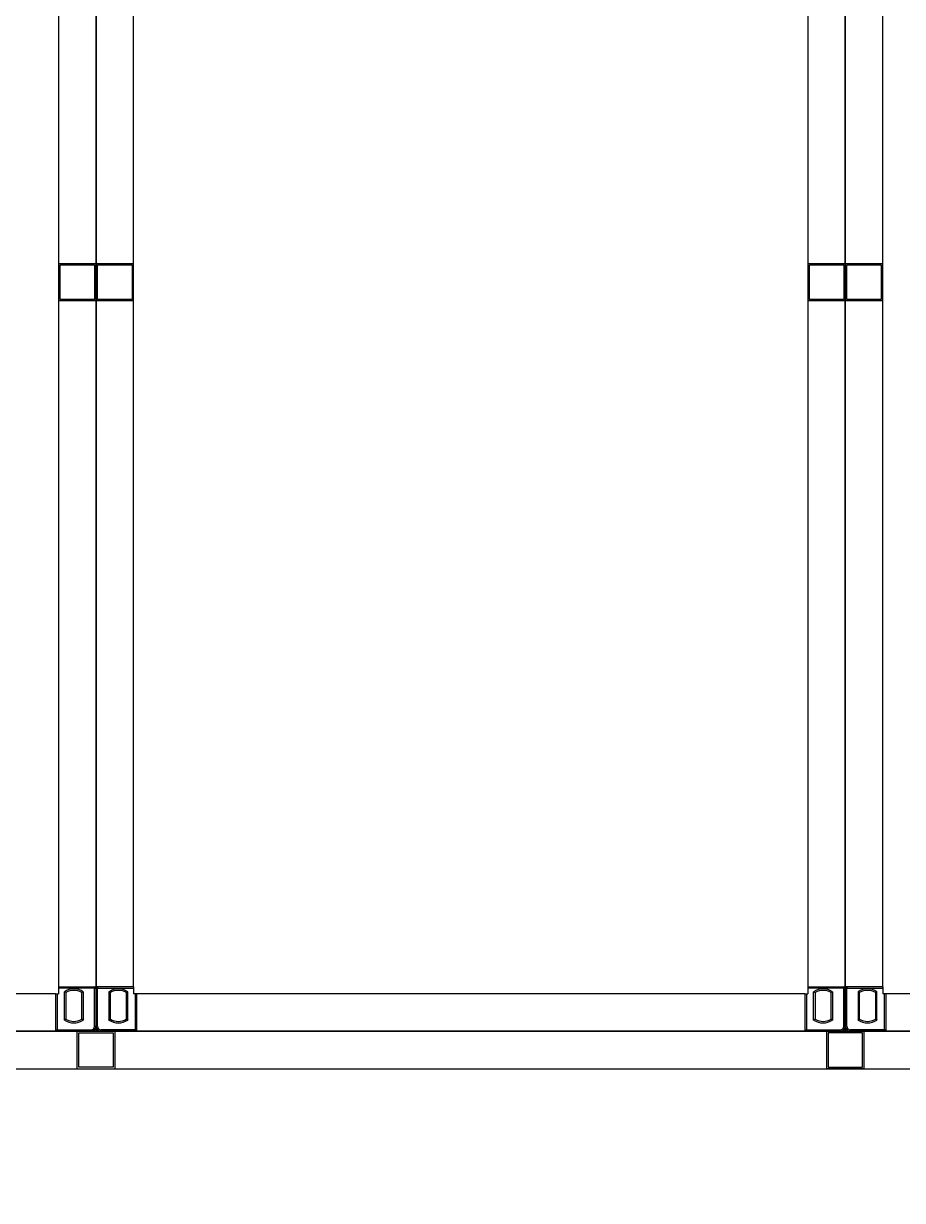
# Model space of a CAD drawing. Header units: millimetres. Extents: x -300 to 383236, y -195106 to -144646.
# Drawn here: x 143469.9 to 143681, y -150038.6 to -149755.8 of the extents above; entities that cross this region are included whole.
import ezdxf

# ---------------------------------------------------------------- set-up
doc = ezdxf.new("R2010")
doc.units = ezdxf.units.MM
doc.header["$LTSCALE"] = 60

# ---------------------------------------------------------------- blocks, each defined once
blk = doc.blocks.new('KEY PLAN_NEW')
at = {"color": 253}
for p, q in [((-1406.862, -1315.504), (-1406.862, -1428.384)), ((-1400.862, -1428.384), (-1400.862, -1315.504)), ((-1346.862, -1315.504), (-1346.862, -1428.384)), ((-1340.862, -1428.384), (-1340.862, -1315.504)), ((-1406.862, -1370.444), (-1406.862, -1373.444)), ((-1406.862, -1370.444), (-1403.862, -1370.444)), ((-1406.742, -1373.324), (-1406.742, -1370.564)), ((-1406.742, -1370.564), (-1403.982, -1370.564)), ((-1403.982, -1370.564), (-1403.982, -1373.324)), ((-1403.982, -1370.564), (-1403.982, -1373.324)), ((-1403.862, -1373.444), (-1403.862, -1370.444)), ((-1403.862, -1370.444), (-1403.862, -1373.444)), ((-1403.862, -1370.444), (-1400.862, -1370.444)), ((-1403.742, -1373.324), (-1403.742, -1370.564)), ((-1403.742, -1370.564), (-1400.982, -1370.564)), ((-1400.982, -1370.564), (-1400.982, -1373.324)), ((-1400.982, -1370.564), (-1400.982, -1373.324)), ((-1400.862, -1373.444), (-1400.862, -1370.444)), ((-1346.862, -1370.444), (-1346.862, -1373.444)), ((-1346.862, -1370.444), (-1343.862, -1370.444)), ((-1346.742, -1373.324), (-1346.742, -1370.564)), ((-1346.742, -1370.564), (-1343.982, -1370.564)), ((-1343.982, -1370.564), (-1343.982, -1373.324)), ((-1343.982, -1370.564), (-1343.982, -1373.324)), ((-1343.862, -1373.444), (-1343.862, -1370.444)), ((-1343.862, -1370.444), (-1343.862, -1373.444)), ((-1343.862, -1370.444), (-1340.862, -1370.444)), ((-1343.742, -1373.324), (-1343.742, -1370.564)), ((-1343.742, -1370.564), (-1340.982, -1370.564)), ((-1340.982, -1370.564), (-1340.982, -1373.324)), ((-1340.982, -1370.564), (-1340.982, -1373.324)), ((-1340.862, -1373.444), (-1340.862, -1370.444)), ((-1403.862, -1373.444), (-1406.862, -1373.444)), ((-1403.982, -1373.324), (-1406.742, -1373.324)), ((-1400.862, -1373.444), (-1403.862, -1373.444)), ((-1400.982, -1373.324), (-1403.742, -1373.324)), ((-1343.862, -1373.444), (-1346.862, -1373.444)), ((-1343.982, -1373.324), (-1346.742, -1373.324)), ((-1340.862, -1373.444), (-1343.862, -1373.444)), ((-1340.982, -1373.324), (-1343.742, -1373.324)), ((-1407.102, -1428.944), (-1460.622, -1428.944)), ((-1407.102, -1428.944), (-1406.862, -1428.944)), ((-1406.862, -1428.384), (-1406.862, -1428.944)), ((-1400.862, -1428.384), (-1400.862, -1428.944)), ((-1400.622, -1428.944), (-1400.862, -1428.944)), ((-1347.102, -1428.944), (-1400.622, -1428.944)), ((-1347.102, -1428.944), (-1346.862, -1428.944)), ((-1346.862, -1428.384), (-1346.862, -1428.944)), ((-1340.862, -1428.384), (-1340.862, -1428.944)), ((-1340.622, -1428.944), (-1340.862, -1428.944)), ((-1287.102, -1428.944), (-1340.622, -1428.944)), ((-1405.362, -1434.944), (-1405.362, -1431.944)), ((-1402.362, -1431.944), (-1405.362, -1431.944)), ((-1405.242, -1432.064), (-1402.482, -1432.064)), ((-1405.242, -1432.064), (-1402.482, -1432.064)), ((-1405.242, -1434.824), (-1405.242, -1432.064)), ((-1402.482, -1432.064), (-1402.482, -1434.824)), ((-1402.362, -1431.944), (-1402.362, -1434.944)), ((-1345.362, -1431.944), (-1345.362, -1434.944)), ((-1345.362, -1431.944), (-1342.362, -1431.944)), ((-1342.482, -1432.064), (-1345.242, -1432.064)), ((-1342.482, -1432.064), (-1345.242, -1432.064)), ((-1345.242, -1432.064), (-1345.242, -1434.824)), ((-1342.482, -1434.824), (-1342.482, -1432.064)), ((-1342.362, -1434.944), (-1342.362, -1431.944)), ((-1580.302, -1434.944), (-1287.422, -1434.944)), ((-1405.362, -1434.944), (-1402.362, -1434.944)), ((-1402.482, -1434.824), (-1405.242, -1434.824)), ((-1342.362, -1434.944), (-1345.362, -1434.944)), ((-1345.242, -1434.824), (-1342.482, -1434.824))]:
    blk.add_line(p, q, dxfattribs=at)
at = {"color": 253, "linetype": 'Continuous'}
for p, q in [((-1407.102, -1428.944), (-1407.102, -1431.944)), ((-1406.982, -1428.944), (-1406.982, -1431.824)), ((-1406.862, -1428.384), (-1403.862, -1428.384)), ((-1403.982, -1428.504), (-1406.862, -1428.504)), ((-1406.397, -1431.045), (-1406.397, -1428.782)), ((-1406.277, -1428.849), (-1406.277, -1430.979)), ((-1405.007, -1430.979), (-1405.007, -1428.849)), ((-1404.887, -1428.782), (-1404.887, -1431.045)), ((-1403.982, -1428.384), (-1403.982, -1428.504)), ((-1403.982, -1428.504), (-1403.862, -1428.504)), ((-1403.982, -1431.534), (-1403.982, -1428.504)), ((-1400.862, -1428.384), (-1403.862, -1428.384)), ((-1403.742, -1428.504), (-1403.862, -1428.504)), ((-1403.742, -1428.384), (-1403.742, -1428.504)), ((-1403.742, -1428.504), (-1400.862, -1428.504)), ((-1403.742, -1431.534), (-1403.742, -1428.504)), ((-1402.837, -1428.782), (-1402.837, -1431.045)), ((-1402.717, -1430.979), (-1402.717, -1428.849)), ((-1401.447, -1428.849), (-1401.447, -1430.979)), ((-1401.327, -1431.045), (-1401.327, -1428.782)), ((-1400.742, -1428.944), (-1400.742, -1431.824)), ((-1400.622, -1428.944), (-1400.622, -1431.944)), ((-1347.102, -1428.944), (-1347.102, -1431.944)), ((-1346.982, -1428.944), (-1346.982, -1431.824)), ((-1346.862, -1428.384), (-1343.862, -1428.384)), ((-1343.982, -1428.504), (-1346.862, -1428.504)), ((-1346.397, -1431.045), (-1346.397, -1428.782)), ((-1346.277, -1428.849), (-1346.277, -1430.979)), ((-1345.007, -1430.979), (-1345.007, -1428.849)), ((-1344.887, -1428.782), (-1344.887, -1431.045)), ((-1343.982, -1428.384), (-1343.982, -1428.504)), ((-1343.982, -1428.504), (-1343.862, -1428.504)), ((-1343.982, -1431.534), (-1343.982, -1428.504)), ((-1340.862, -1428.384), (-1343.862, -1428.384)), ((-1343.742, -1428.504), (-1343.862, -1428.504)), ((-1343.742, -1428.384), (-1343.742, -1428.504)), ((-1343.742, -1428.504), (-1340.862, -1428.504)), ((-1343.742, -1431.534), (-1343.742, -1428.504)), ((-1342.837, -1428.782), (-1342.837, -1431.045)), ((-1342.717, -1430.979), (-1342.717, -1428.849)), ((-1341.447, -1428.849), (-1341.447, -1430.979)), ((-1341.327, -1431.045), (-1341.327, -1428.782)), ((-1340.742, -1428.944), (-1340.742, -1431.824)), ((-1340.622, -1428.944), (-1340.622, -1431.944)), ((-1407.102, -1431.824), (-1406.982, -1431.824)), ((-1406.982, -1431.944), (-1406.982, -1431.824)), ((-1406.982, -1431.824), (-1404.272, -1431.824)), ((-1404.272, -1431.824), (-1404.272, -1431.944)), ((-1403.982, -1431.534), (-1403.862, -1431.534)), ((-1403.982, -1431.824), (-1403.982, -1431.823)), ((-1403.982, -1431.824), (-1403.982, -1431.824)), ((-1403.742, -1431.534), (-1403.862, -1431.534)), ((-1403.742, -1431.824), (-1403.742, -1431.823)), ((-1403.742, -1431.824), (-1403.742, -1431.824)), ((-1403.452, -1431.824), (-1403.452, -1431.944)), ((-1400.742, -1431.824), (-1403.452, -1431.824)), ((-1400.742, -1431.944), (-1400.742, -1431.824)), ((-1400.622, -1431.824), (-1400.742, -1431.824)), ((-1347.102, -1431.824), (-1346.982, -1431.824)), ((-1346.982, -1431.944), (-1346.982, -1431.824)), ((-1346.982, -1431.824), (-1344.272, -1431.824)), ((-1344.272, -1431.824), (-1344.272, -1431.944)), ((-1343.982, -1431.534), (-1343.862, -1431.534)), ((-1343.982, -1431.824), (-1343.982, -1431.823)), ((-1343.982, -1431.824), (-1343.982, -1431.824)), ((-1343.742, -1431.534), (-1343.862, -1431.534)), ((-1343.742, -1431.824), (-1343.742, -1431.823)), ((-1343.742, -1431.824), (-1343.742, -1431.824)), ((-1343.452, -1431.824), (-1343.452, -1431.944)), ((-1340.742, -1431.824), (-1343.452, -1431.824)), ((-1340.742, -1431.944), (-1340.742, -1431.824)), ((-1340.622, -1431.824), (-1340.742, -1431.824))]:
    blk.add_line(p, q, dxfattribs=at)
at = {"color": 253}
for points in [[(-1463.862, -1311.944), (-1403.862, -1311.944), (-1403.862, -1431.944), (-1463.862, -1431.944)], [(-1403.862, -1311.944), (-1343.862, -1311.944), (-1343.862, -1431.944), (-1403.862, -1431.944)], [(-1343.862, -1311.944), (-1283.862, -1311.944), (-1283.862, -1431.944), (-1343.862, -1431.944)], [(-1583.862, -1491.944), (-1583.862, -1431.944), (-1283.862, -1431.944), (-1283.862, -1491.944)]]:
    blk.add_lwpolyline(points, close=True, dxfattribs=at)
at = {"color": 253, "linetype": 'Continuous'}
for centre, radius, start, end in [((-1405.642, -1429.914), 1.36, 56.27916, 123.72084), ((-1405.642, -1429.914), 1.24, 59.1964, 120.8036), ((-1403.982, -1428.504), 0.12, 0, 90), ((-1403.742, -1428.504), 0.12, 90, 180), ((-1402.082, -1429.914), 1.36, 56.27916, 123.72084), ((-1402.082, -1429.914), 1.24, 59.1964, 120.8036), ((-1345.642, -1429.914), 1.36, 56.27916, 123.72084), ((-1345.642, -1429.914), 1.24, 59.1964, 120.8036), ((-1343.982, -1428.504), 0.12, 0, 90), ((-1343.742, -1428.504), 0.12, 90, 180), ((-1342.082, -1429.914), 1.36, 56.27916, 123.72084), ((-1342.082, -1429.914), 1.24, 59.1964, 120.8036), ((-1405.642, -1429.914), 1.24, 239.1964, 300.8036), ((-1402.082, -1429.914), 1.24, 239.1964, 300.8036), ((-1345.642, -1429.914), 1.24, 239.1964, 300.8036), ((-1342.082, -1429.914), 1.24, 239.1964, 300.8036), ((-1406.982, -1431.824), 0.12, 180, 270), ((-1405.642, -1429.914), 1.36, 236.27916, 303.72084), ((-1404.272, -1431.534), 0.41, 270, 0), ((-1404.272, -1431.534), 0.29, 270, 0), ((-1403.452, -1431.534), 0.41, 180, 270), ((-1403.452, -1431.534), 0.29, 180, 270), ((-1402.082, -1429.914), 1.36, 236.27916, 303.72084), ((-1400.742, -1431.824), 0.12, 270, 0), ((-1346.982, -1431.824), 0.12, 180, 270), ((-1345.642, -1429.914), 1.36, 236.27916, 303.72084), ((-1344.272, -1431.534), 0.41, 270, 0), ((-1344.272, -1431.534), 0.29, 270, 0), ((-1343.452, -1431.534), 0.41, 180, 270), ((-1343.452, -1431.534), 0.29, 180, 270), ((-1342.082, -1429.914), 1.36, 236.27916, 303.72084), ((-1340.742, -1431.824), 0.12, 270, 0)]:
    blk.add_arc(centre, radius, start, end, dxfattribs=at)
for points, knots in [([(-1406.277, -1428.849), (-1406.277, -1428.848, 46), (-1406.278, -1428.848, 46), (-1406.279, -1428.848, 46), (-1406.28, -1428.847, 46), (-1406.28, -1428.847, 46), (-1406.281, -1428.846, 46), (-1406.281, -1428.846, 46), (-1406.282, -1428.846, 46), (-1406.282, -1428.845, 46), (-1406.284, -1428.844, 46), (-1406.285, -1428.844, 46), (-1406.289, -1428.842, 46), (-1406.291, -1428.841, 46), (-1406.294, -1428.839, 46), (-1406.295, -1428.838, 46), (-1406.296, -1428.838, 46), (-1406.297, -1428.837, 46), (-1406.298, -1428.837, 46), (-1406.299, -1428.836, 46), (-1406.301, -1428.835, 46), (-1406.304, -1428.833, 46), (-1406.309, -1428.83, 46), (-1406.312, -1428.829, 46), (-1406.316, -1428.826, 46), (-1406.318, -1428.826, 46), (-1406.32, -1428.824, 46), (-1406.32, -1428.824, 46), (-1406.322, -1428.823, 46), (-1406.323, -1428.823, 46), (-1406.327, -1428.821, 46), (-1406.33, -1428.819, 46), (-1406.336, -1428.815, 46), (-1406.339, -1428.813, 46), (-1406.346, -1428.81, 46), (-1406.35, -1428.808, 46), (-1406.354, -1428.806, 46), (-1406.355, -1428.805, 46), (-1406.357, -1428.804, 46), (-1406.358, -1428.804, 46), (-1406.36, -1428.802, 46), (-1406.362, -1428.801, 46), (-1406.367, -1428.798, 46), (-1406.371, -1428.796, 46), (-1406.378, -1428.792, 46), (-1406.382, -1428.79, 46), (-1406.387, -1428.787, 46), (-1406.389, -1428.786, 46), (-1406.392, -1428.785, 46), (-1406.394, -1428.784, 46), (-1406.395, -1428.783, 46), (-1406.396, -1428.783, 46), (-1406.396, -1428.783, 46), (-1406.397, -1428.782, 46)], [0, 0, 0, 0, 0.06206, 0.12459, 0.12459, 0.155854, 0.155854, 0.171487, 0.171487, 0.187119, 0.187119, 0.249648, 0.249648, 0.312178, 0.312178, 0.343442, 0.343442, 0.359075, 0.359075, 0.374707, 0.374707, 0.437236, 0.437236, 0.499766, 0.499766, 0.53103, 0.53103, 0.546663, 0.546663, 0.562295, 0.562295, 0.624824, 0.624824, 0.687353, 0.687353, 0.749883, 0.749883, 0.765515, 0.765515, 0.781147, 0.781147, 0.812412, 0.812412, 0.874941, 0.874941, 0.937471, 0.937471, 0.968735, 0.968735, 0.984368, 0.992184, 0.992184, 1, 1, 1, 1]), ([(-1404.887, -1428.782), (-1404.887, -1428.783, 46), (-1404.888, -1428.783, 46), (-1404.889, -1428.783, 46), (-1404.89, -1428.784, 46), (-1404.891, -1428.785, 46), (-1404.894, -1428.786, 46), (-1404.896, -1428.787, 46), (-1404.902, -1428.79, 46), (-1404.905, -1428.792, 46), (-1404.913, -1428.796, 46), (-1404.916, -1428.798, 46), (-1404.922, -1428.801, 46), (-1404.923, -1428.802, 46), (-1404.926, -1428.804, 46), (-1404.927, -1428.804, 46), (-1404.929, -1428.805, 46), (-1404.93, -1428.806, 46), (-1404.934, -1428.808, 46), (-1404.937, -1428.81, 46), (-1404.944, -1428.813, 46), (-1404.947, -1428.815, 46), (-1404.954, -1428.819, 46), (-1404.957, -1428.821, 46), (-1404.961, -1428.823, 46), (-1404.962, -1428.823, 46), (-1404.963, -1428.824, 46), (-1404.964, -1428.824, 46), (-1404.966, -1428.826, 46), (-1404.967, -1428.826, 46), (-1404.972, -1428.829, 46), (-1404.974, -1428.83, 46), (-1404.98, -1428.833, 46), (-1404.982, -1428.835, 46), (-1404.985, -1428.836, 46), (-1404.986, -1428.837, 46), (-1404.987, -1428.837, 46), (-1404.987, -1428.838, 46), (-1404.989, -1428.838, 46), (-1404.99, -1428.839, 46), (-1404.993, -1428.841, 46), (-1404.995, -1428.842, 46), (-1404.998, -1428.844, 46), (-1405, -1428.844, 46), (-1405.001, -1428.845, 46), (-1405.002, -1428.846, 46), (-1405.002, -1428.846, 46), (-1405.002, -1428.846, 46), (-1405.003, -1428.847, 46), (-1405.004, -1428.847, 46), (-1405.005, -1428.848, 46), (-1405.006, -1428.848, 46), (-1405.007, -1428.848, 46), (-1405.007, -1428.849, 46)], [0, 0, 0, 0, 0.00782, 0.00782, 0.015639, 0.031279, 0.031279, 0.062557, 0.062557, 0.125114, 0.125114, 0.187671, 0.187671, 0.21895, 0.21895, 0.234589, 0.234589, 0.250228, 0.250228, 0.312785, 0.312785, 0.375342, 0.375342, 0.437899, 0.437899, 0.453538, 0.453538, 0.469178, 0.469178, 0.500456, 0.500456, 0.563013, 0.563013, 0.62557, 0.62557, 0.641209, 0.641209, 0.656849, 0.656849, 0.688127, 0.688127, 0.750684, 0.750684, 0.813241, 0.813241, 0.828881, 0.828881, 0.84452, 0.84452, 0.875798, 0.875798, 0.938355, 1, 1, 1, 1]), ([(-1402.837, -1428.782), (-1402.836, -1428.783, 46), (-1402.836, -1428.783, 46), (-1402.835, -1428.783, 46), (-1402.834, -1428.784, 46), (-1402.832, -1428.785, 46), (-1402.829, -1428.786, 46), (-1402.827, -1428.787, 46), (-1402.822, -1428.79, 46), (-1402.818, -1428.792, 46), (-1402.811, -1428.796, 46), (-1402.807, -1428.798, 46), (-1402.802, -1428.801, 46), (-1402.8, -1428.802, 46), (-1402.798, -1428.804, 46), (-1402.797, -1428.804, 46), (-1402.795, -1428.805, 46), (-1402.794, -1428.806, 46), (-1402.79, -1428.808, 46), (-1402.786, -1428.81, 46), (-1402.779, -1428.813, 46), (-1402.776, -1428.815, 46), (-1402.77, -1428.819, 46), (-1402.767, -1428.821, 46), (-1402.763, -1428.823, 46), (-1402.762, -1428.823, 46), (-1402.76, -1428.824, 46), (-1402.76, -1428.824, 46), (-1402.758, -1428.826, 46), (-1402.756, -1428.826, 46), (-1402.752, -1428.829, 46), (-1402.749, -1428.83, 46), (-1402.744, -1428.833, 46), (-1402.741, -1428.835, 46), (-1402.739, -1428.836, 46), (-1402.738, -1428.837, 46), (-1402.737, -1428.837, 46), (-1402.736, -1428.838, 46), (-1402.735, -1428.838, 46), (-1402.734, -1428.839, 46), (-1402.731, -1428.841, 46), (-1402.729, -1428.842, 46), (-1402.725, -1428.844, 46), (-1402.724, -1428.844, 46), (-1402.722, -1428.845, 46), (-1402.722, -1428.846, 46), (-1402.721, -1428.846, 46), (-1402.721, -1428.846, 46), (-1402.72, -1428.847, 46), (-1402.72, -1428.847, 46), (-1402.719, -1428.848, 46), (-1402.718, -1428.848, 46), (-1402.717, -1428.848, 46), (-1402.717, -1428.849, 46)], [0, 0, 0, 0, 0.00782, 0.00782, 0.015639, 0.031279, 0.031279, 0.062557, 0.062557, 0.125114, 0.125114, 0.187671, 0.187671, 0.21895, 0.21895, 0.234589, 0.234589, 0.250228, 0.250228, 0.312785, 0.312785, 0.375342, 0.375342, 0.437899, 0.437899, 0.453538, 0.453538, 0.469178, 0.469178, 0.500456, 0.500456, 0.563013, 0.563013, 0.62557, 0.62557, 0.641209, 0.641209, 0.656849, 0.656849, 0.688127, 0.688127, 0.750684, 0.750684, 0.813241, 0.813241, 0.828881, 0.828881, 0.84452, 0.84452, 0.875798, 0.875798, 0.938355, 1, 1, 1, 1]), ([(-1401.447, -1428.849), (-1401.447, -1428.848, 46), (-1401.446, -1428.848, 46), (-1401.445, -1428.848, 46), (-1401.444, -1428.847, 46), (-1401.443, -1428.847, 46), (-1401.442, -1428.846, 46), (-1401.442, -1428.846, 46), (-1401.442, -1428.846, 46), (-1401.441, -1428.845, 46), (-1401.44, -1428.844, 46), (-1401.438, -1428.844, 46), (-1401.435, -1428.842, 46), (-1401.433, -1428.841, 46), (-1401.43, -1428.839, 46), (-1401.429, -1428.838, 46), (-1401.427, -1428.838, 46), (-1401.427, -1428.837, 46), (-1401.426, -1428.837, 46), (-1401.425, -1428.836, 46), (-1401.422, -1428.835, 46), (-1401.42, -1428.833, 46), (-1401.414, -1428.83, 46), (-1401.412, -1428.829, 46), (-1401.407, -1428.826, 46), (-1401.406, -1428.826, 46), (-1401.404, -1428.824, 46), (-1401.403, -1428.824, 46), (-1401.402, -1428.823, 46), (-1401.401, -1428.823, 46), (-1401.397, -1428.821, 46), (-1401.394, -1428.819, 46), (-1401.387, -1428.815, 46), (-1401.384, -1428.813, 46), (-1401.377, -1428.81, 46), (-1401.374, -1428.808, 46), (-1401.37, -1428.806, 46), (-1401.369, -1428.805, 46), (-1401.367, -1428.804, 46), (-1401.366, -1428.804, 46), (-1401.363, -1428.802, 46), (-1401.362, -1428.801, 46), (-1401.356, -1428.798, 46), (-1401.353, -1428.796, 46), (-1401.345, -1428.792, 46), (-1401.342, -1428.79, 46), (-1401.336, -1428.787, 46), (-1401.334, -1428.786, 46), (-1401.331, -1428.785, 46), (-1401.33, -1428.784, 46), (-1401.329, -1428.783, 46), (-1401.328, -1428.783, 46), (-1401.327, -1428.783, 46), (-1401.327, -1428.782, 46)], [0, 0, 0, 0, 0.06206, 0.12459, 0.12459, 0.155854, 0.155854, 0.171487, 0.171487, 0.187119, 0.187119, 0.249648, 0.249648, 0.312178, 0.312178, 0.343442, 0.343442, 0.359075, 0.359075, 0.374707, 0.374707, 0.437236, 0.437236, 0.499766, 0.499766, 0.53103, 0.53103, 0.546663, 0.546663, 0.562295, 0.562295, 0.624824, 0.624824, 0.687353, 0.687353, 0.749883, 0.749883, 0.765515, 0.765515, 0.781147, 0.781147, 0.812412, 0.812412, 0.874941, 0.874941, 0.937471, 0.937471, 0.968735, 0.968735, 0.984368, 0.992184, 0.992184, 1, 1, 1, 1]), ([(-1346.277, -1428.849), (-1346.277, -1428.848, 46), (-1346.278, -1428.848, 46), (-1346.279, -1428.848, 46), (-1346.28, -1428.847, 46), (-1346.28, -1428.847, 46), (-1346.281, -1428.846, 46), (-1346.281, -1428.846, 46), (-1346.282, -1428.846, 46), (-1346.282, -1428.845, 46), (-1346.284, -1428.844, 46), (-1346.285, -1428.844, 46), (-1346.289, -1428.842, 46), (-1346.291, -1428.841, 46), (-1346.294, -1428.839, 46), (-1346.295, -1428.838, 46), (-1346.296, -1428.838, 46), (-1346.297, -1428.837, 46), (-1346.298, -1428.837, 46), (-1346.299, -1428.836, 46), (-1346.301, -1428.835, 46), (-1346.304, -1428.833, 46), (-1346.309, -1428.83, 46), (-1346.312, -1428.829, 46), (-1346.316, -1428.826, 46), (-1346.318, -1428.826, 46), (-1346.32, -1428.824, 46), (-1346.32, -1428.824, 46), (-1346.322, -1428.823, 46), (-1346.323, -1428.823, 46), (-1346.327, -1428.821, 46), (-1346.33, -1428.819, 46), (-1346.336, -1428.815, 46), (-1346.339, -1428.813, 46), (-1346.346, -1428.81, 46), (-1346.35, -1428.808, 46), (-1346.354, -1428.806, 46), (-1346.355, -1428.805, 46), (-1346.357, -1428.804, 46), (-1346.358, -1428.804, 46), (-1346.36, -1428.802, 46), (-1346.362, -1428.801, 46), (-1346.367, -1428.798, 46), (-1346.371, -1428.796, 46), (-1346.378, -1428.792, 46), (-1346.382, -1428.79, 46), (-1346.387, -1428.787, 46), (-1346.389, -1428.786, 46), (-1346.392, -1428.785, 46), (-1346.394, -1428.784, 46), (-1346.395, -1428.783, 46), (-1346.396, -1428.783, 46), (-1346.396, -1428.783, 46), (-1346.397, -1428.782, 46)], [0, 0, 0, 0, 0.06206, 0.12459, 0.12459, 0.155854, 0.155854, 0.171487, 0.171487, 0.187119, 0.187119, 0.249648, 0.249648, 0.312178, 0.312178, 0.343442, 0.343442, 0.359075, 0.359075, 0.374707, 0.374707, 0.437236, 0.437236, 0.499766, 0.499766, 0.53103, 0.53103, 0.546663, 0.546663, 0.562295, 0.562295, 0.624824, 0.624824, 0.687353, 0.687353, 0.749883, 0.749883, 0.765515, 0.765515, 0.781147, 0.781147, 0.812412, 0.812412, 0.874941, 0.874941, 0.937471, 0.937471, 0.968735, 0.968735, 0.984368, 0.992184, 0.992184, 1, 1, 1, 1]), ([(-1344.887, -1428.782), (-1344.887, -1428.783, 46), (-1344.888, -1428.783, 46), (-1344.889, -1428.783, 46), (-1344.89, -1428.784, 46), (-1344.891, -1428.785, 46), (-1344.894, -1428.786, 46), (-1344.896, -1428.787, 46), (-1344.902, -1428.79, 46), (-1344.905, -1428.792, 46), (-1344.913, -1428.796, 46), (-1344.916, -1428.798, 46), (-1344.922, -1428.801, 46), (-1344.923, -1428.802, 46), (-1344.926, -1428.804, 46), (-1344.927, -1428.804, 46), (-1344.929, -1428.805, 46), (-1344.93, -1428.806, 46), (-1344.934, -1428.808, 46), (-1344.937, -1428.81, 46), (-1344.944, -1428.813, 46), (-1344.947, -1428.815, 46), (-1344.954, -1428.819, 46), (-1344.957, -1428.821, 46), (-1344.961, -1428.823, 46), (-1344.962, -1428.823, 46), (-1344.963, -1428.824, 46), (-1344.964, -1428.824, 46), (-1344.966, -1428.826, 46), (-1344.967, -1428.826, 46), (-1344.972, -1428.829, 46), (-1344.974, -1428.83, 46), (-1344.98, -1428.833, 46), (-1344.982, -1428.835, 46), (-1344.985, -1428.836, 46), (-1344.986, -1428.837, 46), (-1344.987, -1428.837, 46), (-1344.987, -1428.838, 46), (-1344.989, -1428.838, 46), (-1344.99, -1428.839, 46), (-1344.993, -1428.841, 46), (-1344.995, -1428.842, 46), (-1344.998, -1428.844, 46), (-1345, -1428.844, 46), (-1345.001, -1428.845, 46), (-1345.002, -1428.846, 46), (-1345.002, -1428.846, 46), (-1345.002, -1428.846, 46), (-1345.003, -1428.847, 46), (-1345.004, -1428.847, 46), (-1345.005, -1428.848, 46), (-1345.006, -1428.848, 46), (-1345.007, -1428.848, 46), (-1345.007, -1428.849, 46)], [0, 0, 0, 0, 0.00782, 0.00782, 0.015639, 0.031279, 0.031279, 0.062557, 0.062557, 0.125114, 0.125114, 0.187671, 0.187671, 0.21895, 0.21895, 0.234589, 0.234589, 0.250228, 0.250228, 0.312785, 0.312785, 0.375342, 0.375342, 0.437899, 0.437899, 0.453538, 0.453538, 0.469178, 0.469178, 0.500456, 0.500456, 0.563013, 0.563013, 0.62557, 0.62557, 0.641209, 0.641209, 0.656849, 0.656849, 0.688127, 0.688127, 0.750684, 0.750684, 0.813241, 0.813241, 0.828881, 0.828881, 0.84452, 0.84452, 0.875798, 0.875798, 0.938355, 1, 1, 1, 1]), ([(-1342.837, -1428.782), (-1342.836, -1428.783, 46), (-1342.836, -1428.783, 46), (-1342.835, -1428.783, 46), (-1342.834, -1428.784, 46), (-1342.832, -1428.785, 46), (-1342.829, -1428.786, 46), (-1342.827, -1428.787, 46), (-1342.822, -1428.79, 46), (-1342.818, -1428.792, 46), (-1342.811, -1428.796, 46), (-1342.807, -1428.798, 46), (-1342.802, -1428.801, 46), (-1342.8, -1428.802, 46), (-1342.798, -1428.804, 46), (-1342.797, -1428.804, 46), (-1342.795, -1428.805, 46), (-1342.794, -1428.806, 46), (-1342.79, -1428.808, 46), (-1342.786, -1428.81, 46), (-1342.779, -1428.813, 46), (-1342.776, -1428.815, 46), (-1342.77, -1428.819, 46), (-1342.767, -1428.821, 46), (-1342.763, -1428.823, 46), (-1342.762, -1428.823, 46), (-1342.76, -1428.824, 46), (-1342.76, -1428.824, 46), (-1342.758, -1428.826, 46), (-1342.756, -1428.826, 46), (-1342.752, -1428.829, 46), (-1342.749, -1428.83, 46), (-1342.744, -1428.833, 46), (-1342.741, -1428.835, 46), (-1342.739, -1428.836, 46), (-1342.738, -1428.837, 46), (-1342.737, -1428.837, 46), (-1342.736, -1428.838, 46), (-1342.735, -1428.838, 46), (-1342.734, -1428.839, 46), (-1342.731, -1428.841, 46), (-1342.729, -1428.842, 46), (-1342.725, -1428.844, 46), (-1342.724, -1428.844, 46), (-1342.722, -1428.845, 46), (-1342.722, -1428.846, 46), (-1342.721, -1428.846, 46), (-1342.721, -1428.846, 46), (-1342.72, -1428.847, 46), (-1342.72, -1428.847, 46), (-1342.719, -1428.848, 46), (-1342.718, -1428.848, 46), (-1342.717, -1428.848, 46), (-1342.717, -1428.849, 46)], [0, 0, 0, 0, 0.00782, 0.00782, 0.015639, 0.031279, 0.031279, 0.062557, 0.062557, 0.125114, 0.125114, 0.187671, 0.187671, 0.21895, 0.21895, 0.234589, 0.234589, 0.250228, 0.250228, 0.312785, 0.312785, 0.375342, 0.375342, 0.437899, 0.437899, 0.453538, 0.453538, 0.469178, 0.469178, 0.500456, 0.500456, 0.563013, 0.563013, 0.62557, 0.62557, 0.641209, 0.641209, 0.656849, 0.656849, 0.688127, 0.688127, 0.750684, 0.750684, 0.813241, 0.813241, 0.828881, 0.828881, 0.84452, 0.84452, 0.875798, 0.875798, 0.938355, 1, 1, 1, 1]), ([(-1341.447, -1428.849), (-1341.447, -1428.848, 46), (-1341.446, -1428.848, 46), (-1341.445, -1428.848, 46), (-1341.444, -1428.847, 46), (-1341.443, -1428.847, 46), (-1341.442, -1428.846, 46), (-1341.442, -1428.846, 46), (-1341.442, -1428.846, 46), (-1341.441, -1428.845, 46), (-1341.44, -1428.844, 46), (-1341.438, -1428.844, 46), (-1341.435, -1428.842, 46), (-1341.433, -1428.841, 46), (-1341.43, -1428.839, 46), (-1341.429, -1428.838, 46), (-1341.427, -1428.838, 46), (-1341.427, -1428.837, 46), (-1341.426, -1428.837, 46), (-1341.425, -1428.836, 46), (-1341.422, -1428.835, 46), (-1341.42, -1428.833, 46), (-1341.414, -1428.83, 46), (-1341.412, -1428.829, 46), (-1341.407, -1428.826, 46), (-1341.406, -1428.826, 46), (-1341.404, -1428.824, 46), (-1341.403, -1428.824, 46), (-1341.402, -1428.823, 46), (-1341.401, -1428.823, 46), (-1341.397, -1428.821, 46), (-1341.394, -1428.819, 46), (-1341.387, -1428.815, 46), (-1341.384, -1428.813, 46), (-1341.377, -1428.81, 46), (-1341.374, -1428.808, 46), (-1341.37, -1428.806, 46), (-1341.369, -1428.805, 46), (-1341.367, -1428.804, 46), (-1341.366, -1428.804, 46), (-1341.363, -1428.802, 46), (-1341.362, -1428.801, 46), (-1341.356, -1428.798, 46), (-1341.353, -1428.796, 46), (-1341.345, -1428.792, 46), (-1341.342, -1428.79, 46), (-1341.336, -1428.787, 46), (-1341.334, -1428.786, 46), (-1341.331, -1428.785, 46), (-1341.33, -1428.784, 46), (-1341.329, -1428.783, 46), (-1341.328, -1428.783, 46), (-1341.327, -1428.783, 46), (-1341.327, -1428.782, 46)], [0, 0, 0, 0, 0.06206, 0.12459, 0.12459, 0.155854, 0.155854, 0.171487, 0.171487, 0.187119, 0.187119, 0.249648, 0.249648, 0.312178, 0.312178, 0.343442, 0.343442, 0.359075, 0.359075, 0.374707, 0.374707, 0.437236, 0.437236, 0.499766, 0.499766, 0.53103, 0.53103, 0.546663, 0.546663, 0.562295, 0.562295, 0.624824, 0.624824, 0.687353, 0.687353, 0.749883, 0.749883, 0.765515, 0.765515, 0.781147, 0.781147, 0.812412, 0.812412, 0.874941, 0.874941, 0.937471, 0.937471, 0.968735, 0.968735, 0.984368, 0.992184, 0.992184, 1, 1, 1, 1]), ([(-1406.277, -1430.979), (-1406.277, -1430.979, 46), (-1406.278, -1430.979, 46), (-1406.279, -1430.98, 46), (-1406.28, -1430.98, 46), (-1406.28, -1430.981, 46), (-1406.281, -1430.981, 46), (-1406.281, -1430.981, 46), (-1406.282, -1430.982, 46), (-1406.282, -1430.982, 46), (-1406.284, -1430.983, 46), (-1406.285, -1430.984, 46), (-1406.289, -1430.985, 46), (-1406.291, -1430.986, 46), (-1406.294, -1430.988, 46), (-1406.295, -1430.989, 46), (-1406.296, -1430.99, 46), (-1406.297, -1430.99, 46), (-1406.298, -1430.991, 46), (-1406.299, -1430.991, 46), (-1406.301, -1430.993, 46), (-1406.304, -1430.994, 46), (-1406.309, -1430.997, 46), (-1406.312, -1430.998, 46), (-1406.316, -1431.001, 46), (-1406.318, -1431.002, 46), (-1406.32, -1431.003, 46), (-1406.32, -1431.003, 46), (-1406.322, -1431.004, 46), (-1406.323, -1431.004, 46), (-1406.327, -1431.007, 46), (-1406.33, -1431.008, 46), (-1406.336, -1431.012, 46), (-1406.339, -1431.014, 46), (-1406.346, -1431.017, 46), (-1406.35, -1431.019, 46), (-1406.354, -1431.022, 46), (-1406.355, -1431.022, 46), (-1406.357, -1431.023, 46), (-1406.358, -1431.024, 46), (-1406.36, -1431.025, 46), (-1406.362, -1431.026, 46), (-1406.367, -1431.029, 46), (-1406.371, -1431.031, 46), (-1406.378, -1431.035, 46), (-1406.382, -1431.037, 46), (-1406.387, -1431.04, 46), (-1406.389, -1431.041, 46), (-1406.392, -1431.042, 46), (-1406.394, -1431.043, 46), (-1406.395, -1431.044, 46), (-1406.396, -1431.044, 46), (-1406.396, -1431.045, 46), (-1406.397, -1431.045, 46)], [0, 0, 0, 0, 0.06206, 0.12459, 0.12459, 0.155854, 0.155854, 0.171487, 0.171487, 0.187119, 0.187119, 0.249648, 0.249648, 0.312178, 0.312178, 0.343442, 0.343442, 0.359075, 0.359075, 0.374707, 0.374707, 0.437236, 0.437236, 0.499766, 0.499766, 0.53103, 0.53103, 0.546663, 0.546663, 0.562295, 0.562295, 0.624824, 0.624824, 0.687353, 0.687353, 0.749883, 0.749883, 0.765515, 0.765515, 0.781147, 0.781147, 0.812412, 0.812412, 0.874941, 0.874941, 0.937471, 0.937471, 0.968735, 0.968735, 0.984368, 0.992184, 0.992184, 1, 1, 1, 1]), ([(-1404.887, -1431.045), (-1404.887, -1431.045, 46), (-1404.888, -1431.044, 46), (-1404.889, -1431.044, 46), (-1404.89, -1431.043, 46), (-1404.891, -1431.042, 46), (-1404.894, -1431.041, 46), (-1404.896, -1431.04, 46), (-1404.902, -1431.037, 46), (-1404.905, -1431.035, 46), (-1404.913, -1431.031, 46), (-1404.916, -1431.029, 46), (-1404.922, -1431.026, 46), (-1404.923, -1431.025, 46), (-1404.926, -1431.024, 46), (-1404.927, -1431.023, 46), (-1404.929, -1431.022, 46), (-1404.93, -1431.022, 46), (-1404.934, -1431.019, 46), (-1404.937, -1431.017, 46), (-1404.944, -1431.014, 46), (-1404.947, -1431.012, 46), (-1404.954, -1431.008, 46), (-1404.957, -1431.007, 46), (-1404.961, -1431.004, 46), (-1404.962, -1431.004, 46), (-1404.963, -1431.003, 46), (-1404.964, -1431.003, 46), (-1404.966, -1431.002, 46), (-1404.967, -1431.001, 46), (-1404.972, -1430.998, 46), (-1404.974, -1430.997, 46), (-1404.98, -1430.994, 46), (-1404.982, -1430.993, 46), (-1404.985, -1430.991, 46), (-1404.986, -1430.991, 46), (-1404.987, -1430.99, 46), (-1404.987, -1430.99, 46), (-1404.989, -1430.989, 46), (-1404.99, -1430.988, 46), (-1404.993, -1430.986, 46), (-1404.995, -1430.985, 46), (-1404.998, -1430.984, 46), (-1405, -1430.983, 46), (-1405.001, -1430.982, 46), (-1405.002, -1430.982, 46), (-1405.002, -1430.981, 46), (-1405.002, -1430.981, 46), (-1405.003, -1430.981, 46), (-1405.004, -1430.98, 46), (-1405.005, -1430.98, 46), (-1405.006, -1430.979, 46), (-1405.007, -1430.979, 46), (-1405.007, -1430.979, 46)], [0, 0, 0, 0, 0.00782, 0.00782, 0.015639, 0.031279, 0.031279, 0.062557, 0.062557, 0.125114, 0.125114, 0.187671, 0.187671, 0.21895, 0.21895, 0.234589, 0.234589, 0.250228, 0.250228, 0.312785, 0.312785, 0.375342, 0.375342, 0.437899, 0.437899, 0.453538, 0.453538, 0.469178, 0.469178, 0.500456, 0.500456, 0.563013, 0.563013, 0.62557, 0.62557, 0.641209, 0.641209, 0.656849, 0.656849, 0.688127, 0.688127, 0.750684, 0.750684, 0.813241, 0.813241, 0.828881, 0.828881, 0.84452, 0.84452, 0.875798, 0.875798, 0.938355, 1, 1, 1, 1]), ([(-1402.837, -1431.045), (-1402.836, -1431.045, 46), (-1402.836, -1431.044, 46), (-1402.835, -1431.044, 46), (-1402.834, -1431.043, 46), (-1402.832, -1431.042, 46), (-1402.829, -1431.041, 46), (-1402.827, -1431.04, 46), (-1402.822, -1431.037, 46), (-1402.818, -1431.035, 46), (-1402.811, -1431.031, 46), (-1402.807, -1431.029, 46), (-1402.802, -1431.026, 46), (-1402.8, -1431.025, 46), (-1402.798, -1431.024, 46), (-1402.797, -1431.023, 46), (-1402.795, -1431.022, 46), (-1402.794, -1431.022, 46), (-1402.79, -1431.019, 46), (-1402.786, -1431.017, 46), (-1402.779, -1431.014, 46), (-1402.776, -1431.012, 46), (-1402.77, -1431.008, 46), (-1402.767, -1431.007, 46), (-1402.763, -1431.004, 46), (-1402.762, -1431.004, 46), (-1402.76, -1431.003, 46), (-1402.76, -1431.003, 46), (-1402.758, -1431.002, 46), (-1402.756, -1431.001, 46), (-1402.752, -1430.998, 46), (-1402.749, -1430.997, 46), (-1402.744, -1430.994, 46), (-1402.741, -1430.993, 46), (-1402.739, -1430.991, 46), (-1402.738, -1430.991, 46), (-1402.737, -1430.99, 46), (-1402.736, -1430.99, 46), (-1402.735, -1430.989, 46), (-1402.734, -1430.988, 46), (-1402.731, -1430.986, 46), (-1402.729, -1430.985, 46), (-1402.725, -1430.984, 46), (-1402.724, -1430.983, 46), (-1402.722, -1430.982, 46), (-1402.722, -1430.982, 46), (-1402.721, -1430.981, 46), (-1402.721, -1430.981, 46), (-1402.72, -1430.981, 46), (-1402.72, -1430.98, 46), (-1402.719, -1430.98, 46), (-1402.718, -1430.979, 46), (-1402.717, -1430.979, 46), (-1402.717, -1430.979, 46)], [0, 0, 0, 0, 0.00782, 0.00782, 0.015639, 0.031279, 0.031279, 0.062557, 0.062557, 0.125114, 0.125114, 0.187671, 0.187671, 0.21895, 0.21895, 0.234589, 0.234589, 0.250228, 0.250228, 0.312785, 0.312785, 0.375342, 0.375342, 0.437899, 0.437899, 0.453538, 0.453538, 0.469178, 0.469178, 0.500456, 0.500456, 0.563013, 0.563013, 0.62557, 0.62557, 0.641209, 0.641209, 0.656849, 0.656849, 0.688127, 0.688127, 0.750684, 0.750684, 0.813241, 0.813241, 0.828881, 0.828881, 0.84452, 0.84452, 0.875798, 0.875798, 0.938355, 1, 1, 1, 1]), ([(-1401.447, -1430.979), (-1401.447, -1430.979, 46), (-1401.446, -1430.979, 46), (-1401.445, -1430.98, 46), (-1401.444, -1430.98, 46), (-1401.443, -1430.981, 46), (-1401.442, -1430.981, 46), (-1401.442, -1430.981, 46), (-1401.442, -1430.982, 46), (-1401.441, -1430.982, 46), (-1401.44, -1430.983, 46), (-1401.438, -1430.984, 46), (-1401.435, -1430.985, 46), (-1401.433, -1430.986, 46), (-1401.43, -1430.988, 46), (-1401.429, -1430.989, 46), (-1401.427, -1430.99, 46), (-1401.427, -1430.99, 46), (-1401.426, -1430.991, 46), (-1401.425, -1430.991, 46), (-1401.422, -1430.993, 46), (-1401.42, -1430.994, 46), (-1401.414, -1430.997, 46), (-1401.412, -1430.998, 46), (-1401.407, -1431.001, 46), (-1401.406, -1431.002, 46), (-1401.404, -1431.003, 46), (-1401.403, -1431.003, 46), (-1401.402, -1431.004, 46), (-1401.401, -1431.004, 46), (-1401.397, -1431.007, 46), (-1401.394, -1431.008, 46), (-1401.387, -1431.012, 46), (-1401.384, -1431.014, 46), (-1401.377, -1431.017, 46), (-1401.374, -1431.019, 46), (-1401.37, -1431.022, 46), (-1401.369, -1431.022, 46), (-1401.367, -1431.023, 46), (-1401.366, -1431.024, 46), (-1401.363, -1431.025, 46), (-1401.362, -1431.026, 46), (-1401.356, -1431.029, 46), (-1401.353, -1431.031, 46), (-1401.345, -1431.035, 46), (-1401.342, -1431.037, 46), (-1401.336, -1431.04, 46), (-1401.334, -1431.041, 46), (-1401.331, -1431.042, 46), (-1401.33, -1431.043, 46), (-1401.329, -1431.044, 46), (-1401.328, -1431.044, 46), (-1401.327, -1431.045, 46), (-1401.327, -1431.045, 46)], [0, 0, 0, 0, 0.06206, 0.12459, 0.12459, 0.155854, 0.155854, 0.171487, 0.171487, 0.187119, 0.187119, 0.249648, 0.249648, 0.312178, 0.312178, 0.343442, 0.343442, 0.359075, 0.359075, 0.374707, 0.374707, 0.437236, 0.437236, 0.499766, 0.499766, 0.53103, 0.53103, 0.546663, 0.546663, 0.562295, 0.562295, 0.624824, 0.624824, 0.687353, 0.687353, 0.749883, 0.749883, 0.765515, 0.765515, 0.781147, 0.781147, 0.812412, 0.812412, 0.874941, 0.874941, 0.937471, 0.937471, 0.968735, 0.968735, 0.984368, 0.992184, 0.992184, 1, 1, 1, 1]), ([(-1346.277, -1430.979), (-1346.277, -1430.979, 46), (-1346.278, -1430.979, 46), (-1346.279, -1430.98, 46), (-1346.28, -1430.98, 46), (-1346.28, -1430.981, 46), (-1346.281, -1430.981, 46), (-1346.281, -1430.981, 46), (-1346.282, -1430.982, 46), (-1346.282, -1430.982, 46), (-1346.284, -1430.983, 46), (-1346.285, -1430.984, 46), (-1346.289, -1430.985, 46), (-1346.291, -1430.986, 46), (-1346.294, -1430.988, 46), (-1346.295, -1430.989, 46), (-1346.296, -1430.99, 46), (-1346.297, -1430.99, 46), (-1346.298, -1430.991, 46), (-1346.299, -1430.991, 46), (-1346.301, -1430.993, 46), (-1346.304, -1430.994, 46), (-1346.309, -1430.997, 46), (-1346.312, -1430.998, 46), (-1346.316, -1431.001, 46), (-1346.318, -1431.002, 46), (-1346.32, -1431.003, 46), (-1346.32, -1431.003, 46), (-1346.322, -1431.004, 46), (-1346.323, -1431.004, 46), (-1346.327, -1431.007, 46), (-1346.33, -1431.008, 46), (-1346.336, -1431.012, 46), (-1346.339, -1431.014, 46), (-1346.346, -1431.017, 46), (-1346.35, -1431.019, 46), (-1346.354, -1431.022, 46), (-1346.355, -1431.022, 46), (-1346.357, -1431.023, 46), (-1346.358, -1431.024, 46), (-1346.36, -1431.025, 46), (-1346.362, -1431.026, 46), (-1346.367, -1431.029, 46), (-1346.371, -1431.031, 46), (-1346.378, -1431.035, 46), (-1346.382, -1431.037, 46), (-1346.387, -1431.04, 46), (-1346.389, -1431.041, 46), (-1346.392, -1431.042, 46), (-1346.394, -1431.043, 46), (-1346.395, -1431.044, 46), (-1346.396, -1431.044, 46), (-1346.396, -1431.045, 46), (-1346.397, -1431.045, 46)], [0, 0, 0, 0, 0.06206, 0.12459, 0.12459, 0.155854, 0.155854, 0.171487, 0.171487, 0.187119, 0.187119, 0.249648, 0.249648, 0.312178, 0.312178, 0.343442, 0.343442, 0.359075, 0.359075, 0.374707, 0.374707, 0.437236, 0.437236, 0.499766, 0.499766, 0.53103, 0.53103, 0.546663, 0.546663, 0.562295, 0.562295, 0.624824, 0.624824, 0.687353, 0.687353, 0.749883, 0.749883, 0.765515, 0.765515, 0.781147, 0.781147, 0.812412, 0.812412, 0.874941, 0.874941, 0.937471, 0.937471, 0.968735, 0.968735, 0.984368, 0.992184, 0.992184, 1, 1, 1, 1]), ([(-1344.887, -1431.045), (-1344.887, -1431.045, 46), (-1344.888, -1431.044, 46), (-1344.889, -1431.044, 46), (-1344.89, -1431.043, 46), (-1344.891, -1431.042, 46), (-1344.894, -1431.041, 46), (-1344.896, -1431.04, 46), (-1344.902, -1431.037, 46), (-1344.905, -1431.035, 46), (-1344.913, -1431.031, 46), (-1344.916, -1431.029, 46), (-1344.922, -1431.026, 46), (-1344.923, -1431.025, 46), (-1344.926, -1431.024, 46), (-1344.927, -1431.023, 46), (-1344.929, -1431.022, 46), (-1344.93, -1431.022, 46), (-1344.934, -1431.019, 46), (-1344.937, -1431.017, 46), (-1344.944, -1431.014, 46), (-1344.947, -1431.012, 46), (-1344.954, -1431.008, 46), (-1344.957, -1431.007, 46), (-1344.961, -1431.004, 46), (-1344.962, -1431.004, 46), (-1344.963, -1431.003, 46), (-1344.964, -1431.003, 46), (-1344.966, -1431.002, 46), (-1344.967, -1431.001, 46), (-1344.972, -1430.998, 46), (-1344.974, -1430.997, 46), (-1344.98, -1430.994, 46), (-1344.982, -1430.993, 46), (-1344.985, -1430.991, 46), (-1344.986, -1430.991, 46), (-1344.987, -1430.99, 46), (-1344.987, -1430.99, 46), (-1344.989, -1430.989, 46), (-1344.99, -1430.988, 46), (-1344.993, -1430.986, 46), (-1344.995, -1430.985, 46), (-1344.998, -1430.984, 46), (-1345, -1430.983, 46), (-1345.001, -1430.982, 46), (-1345.002, -1430.982, 46), (-1345.002, -1430.981, 46), (-1345.002, -1430.981, 46), (-1345.003, -1430.981, 46), (-1345.004, -1430.98, 46), (-1345.005, -1430.98, 46), (-1345.006, -1430.979, 46), (-1345.007, -1430.979, 46), (-1345.007, -1430.979, 46)], [0, 0, 0, 0, 0.00782, 0.00782, 0.015639, 0.031279, 0.031279, 0.062557, 0.062557, 0.125114, 0.125114, 0.187671, 0.187671, 0.21895, 0.21895, 0.234589, 0.234589, 0.250228, 0.250228, 0.312785, 0.312785, 0.375342, 0.375342, 0.437899, 0.437899, 0.453538, 0.453538, 0.469178, 0.469178, 0.500456, 0.500456, 0.563013, 0.563013, 0.62557, 0.62557, 0.641209, 0.641209, 0.656849, 0.656849, 0.688127, 0.688127, 0.750684, 0.750684, 0.813241, 0.813241, 0.828881, 0.828881, 0.84452, 0.84452, 0.875798, 0.875798, 0.938355, 1, 1, 1, 1]), ([(-1342.837, -1431.045), (-1342.836, -1431.045, 46), (-1342.836, -1431.044, 46), (-1342.835, -1431.044, 46), (-1342.834, -1431.043, 46), (-1342.832, -1431.042, 46), (-1342.829, -1431.041, 46), (-1342.827, -1431.04, 46), (-1342.822, -1431.037, 46), (-1342.818, -1431.035, 46), (-1342.811, -1431.031, 46), (-1342.807, -1431.029, 46), (-1342.802, -1431.026, 46), (-1342.8, -1431.025, 46), (-1342.798, -1431.024, 46), (-1342.797, -1431.023, 46), (-1342.795, -1431.022, 46), (-1342.794, -1431.022, 46), (-1342.79, -1431.019, 46), (-1342.786, -1431.017, 46), (-1342.779, -1431.014, 46), (-1342.776, -1431.012, 46), (-1342.77, -1431.008, 46), (-1342.767, -1431.007, 46), (-1342.763, -1431.004, 46), (-1342.762, -1431.004, 46), (-1342.76, -1431.003, 46), (-1342.76, -1431.003, 46), (-1342.758, -1431.002, 46), (-1342.756, -1431.001, 46), (-1342.752, -1430.998, 46), (-1342.749, -1430.997, 46), (-1342.744, -1430.994, 46), (-1342.741, -1430.993, 46), (-1342.739, -1430.991, 46), (-1342.738, -1430.991, 46), (-1342.737, -1430.99, 46), (-1342.736, -1430.99, 46), (-1342.735, -1430.989, 46), (-1342.734, -1430.988, 46), (-1342.731, -1430.986, 46), (-1342.729, -1430.985, 46), (-1342.725, -1430.984, 46), (-1342.724, -1430.983, 46), (-1342.722, -1430.982, 46), (-1342.722, -1430.982, 46), (-1342.721, -1430.981, 46), (-1342.721, -1430.981, 46), (-1342.72, -1430.981, 46), (-1342.72, -1430.98, 46), (-1342.719, -1430.98, 46), (-1342.718, -1430.979, 46), (-1342.717, -1430.979, 46), (-1342.717, -1430.979, 46)], [0, 0, 0, 0, 0.00782, 0.00782, 0.015639, 0.031279, 0.031279, 0.062557, 0.062557, 0.125114, 0.125114, 0.187671, 0.187671, 0.21895, 0.21895, 0.234589, 0.234589, 0.250228, 0.250228, 0.312785, 0.312785, 0.375342, 0.375342, 0.437899, 0.437899, 0.453538, 0.453538, 0.469178, 0.469178, 0.500456, 0.500456, 0.563013, 0.563013, 0.62557, 0.62557, 0.641209, 0.641209, 0.656849, 0.656849, 0.688127, 0.688127, 0.750684, 0.750684, 0.813241, 0.813241, 0.828881, 0.828881, 0.84452, 0.84452, 0.875798, 0.875798, 0.938355, 1, 1, 1, 1]), ([(-1341.447, -1430.979), (-1341.447, -1430.979, 46), (-1341.446, -1430.979, 46), (-1341.445, -1430.98, 46), (-1341.444, -1430.98, 46), (-1341.443, -1430.981, 46), (-1341.442, -1430.981, 46), (-1341.442, -1430.981, 46), (-1341.442, -1430.982, 46), (-1341.441, -1430.982, 46), (-1341.44, -1430.983, 46), (-1341.438, -1430.984, 46), (-1341.435, -1430.985, 46), (-1341.433, -1430.986, 46), (-1341.43, -1430.988, 46), (-1341.429, -1430.989, 46), (-1341.427, -1430.99, 46), (-1341.427, -1430.99, 46), (-1341.426, -1430.991, 46), (-1341.425, -1430.991, 46), (-1341.422, -1430.993, 46), (-1341.42, -1430.994, 46), (-1341.414, -1430.997, 46), (-1341.412, -1430.998, 46), (-1341.407, -1431.001, 46), (-1341.406, -1431.002, 46), (-1341.404, -1431.003, 46), (-1341.403, -1431.003, 46), (-1341.402, -1431.004, 46), (-1341.401, -1431.004, 46), (-1341.397, -1431.007, 46), (-1341.394, -1431.008, 46), (-1341.387, -1431.012, 46), (-1341.384, -1431.014, 46), (-1341.377, -1431.017, 46), (-1341.374, -1431.019, 46), (-1341.37, -1431.022, 46), (-1341.369, -1431.022, 46), (-1341.367, -1431.023, 46), (-1341.366, -1431.024, 46), (-1341.363, -1431.025, 46), (-1341.362, -1431.026, 46), (-1341.356, -1431.029, 46), (-1341.353, -1431.031, 46), (-1341.345, -1431.035, 46), (-1341.342, -1431.037, 46), (-1341.336, -1431.04, 46), (-1341.334, -1431.041, 46), (-1341.331, -1431.042, 46), (-1341.33, -1431.043, 46), (-1341.329, -1431.044, 46), (-1341.328, -1431.044, 46), (-1341.327, -1431.045, 46), (-1341.327, -1431.045, 46)], [0, 0, 0, 0, 0.06206, 0.12459, 0.12459, 0.155854, 0.155854, 0.171487, 0.171487, 0.187119, 0.187119, 0.249648, 0.249648, 0.312178, 0.312178, 0.343442, 0.343442, 0.359075, 0.359075, 0.374707, 0.374707, 0.437236, 0.437236, 0.499766, 0.499766, 0.53103, 0.53103, 0.546663, 0.546663, 0.562295, 0.562295, 0.624824, 0.624824, 0.687353, 0.687353, 0.749883, 0.749883, 0.765515, 0.765515, 0.781147, 0.781147, 0.812412, 0.812412, 0.874941, 0.874941, 0.937471, 0.937471, 0.968735, 0.968735, 0.984368, 0.992184, 0.992184, 1, 1, 1, 1])]:
    blk.add_open_spline(points, degree=3, knots=knots, dxfattribs=at)

msp = doc.modelspace()

# ---------------------------------------------------------------- block references
at = {"xscale": 3, "yscale": 3, "zscale": 3}
msp.add_blockref('KEY PLAN_NEW', (147698.87, -145702.13), dxfattribs=at)

doc.saveas('drawing.dxf')
